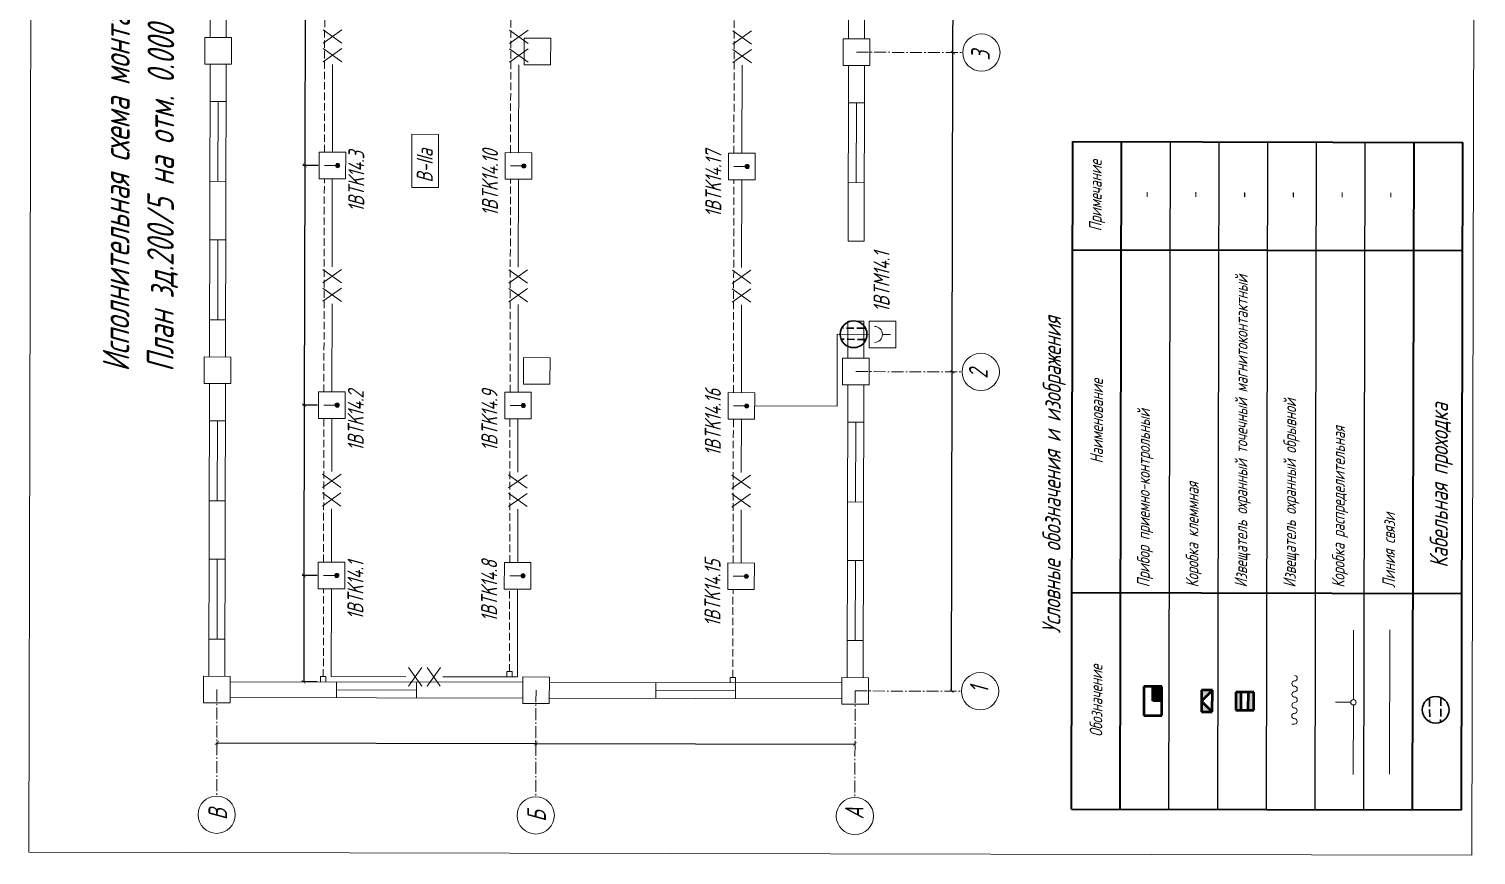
# Model space of a CAD drawing. Header units: millimetres. Extents: x 11147 to 17246, y -744 to 6547.
# Drawn here: x 13110 to 14081, y 5212 to 5766 of the extents above; entities that cross this region are included whole.
import ezdxf

# ---------------------------------------------------------------- set-up
doc = ezdxf.new("R2010")
doc.units = ezdxf.units.MM
doc.linetypes.add('gost5', pattern=[7, 5, -2, 0])
doc.linetypes.add('gost6', pattern=[12, 8, -1.5, 1, -1.5])
doc.layers.get('Defpoints').update_dxf_attribs({"color": 33})
for name, color, linetype, lineweight in [('датчик', 10, 'Continuous', 50), ('Датчики (Вновь)', 2, 'Continuous', 50), ('КаБель силовой (Вновь)', 1, 'Continuous', 60), ('Линия связи (Вновь)', 3, 'Continuous', 60), ('Осевая', 4, 'gost6', 25), ('ППК и др. приБоры', 171, 'Continuous', 50), ('Размерная', 4, 'Continuous', 25), ('Рамка толстая', 7, 'Continuous', 60), ('Рамка тонкая', 5, 'Continuous', 25), ('Связь', 84, 'Continuous', 50), ('Строительный', 251, 'Continuous', 13), ('ТаБлица', 253, 'Continuous', 25), ('текст', 7, 'Continuous', 25), ('Щиты пульты (Вновь)', 5, 'Continuous', 50), ('Элемент эл. схем', 7, 'Continuous', 35)]:
    doc.layers.add(name, color=color, linetype=linetype, lineweight=lineweight)
doc.styles.add('Simplex', font='simplex.shx', dxfattribs={"width": 0.7, "oblique": 15})
doc.styles.get("Standard").update_dxf_attribs({"font": 'arial.ttf'})
doc.dimstyles.new('ISO-25', dxfattribs={"dimtxt": 2.5, "dimasz": 2.5, "dimexe": 1.25, "dimexo": 0.625, "dimtad": 1, "dimtxsty": 'Standard', "dimcen": 2.5, "dimadec": 0, "dimazin": 0, "dimtfac": 1, "dimtmove": 0, "dimatfit": 3, "dimfxl": 1, "dimarcsym": 0})

# ---------------------------------------------------------------- blocks, each defined once
blk = doc.blocks.new('_ArchTick')
at = {"color": 0, "linetype": 'ByBlock', "const_width": 0.15}
blk.add_lwpolyline([(-0.5, -0.5), (0.5, 0.5)], dxfattribs=at)
blk = doc.blocks.new('*D87')
at = {"layer": 'Defpoints', "color": 0, "lineweight": 80, "transparency": 16777216}
for p in [(13729.7, 5536.4), (13729.7, 5536.4), (13729.26, 5322.2)]:
    blk.add_point(p, dxfattribs=at)
at = {"layer": 'Размерная', "color": 0, "lineweight": -2, "transparency": 16777216}
for p, q in [((13729.08, 5536.4), (13728.45, 5536.4)), ((13729.26, 5322.2), (13729.7, 5536.4)), ((13729.88, 5322.2), (13730.51, 5322.2))]:
    blk.add_line(p, q, dxfattribs=at)
at = {"layer": 'Размерная', "color": 0, "lineweight": -2, "transparency": 16777216, "xscale": 2.5, "yscale": 2.5, "zscale": 2.5}
for p, rotation in [((13729.7, 5536.4), 89.88075628171742), ((13729.26, 5322.2), 269.8807562817174)]:
    blk.add_blockref('_ArchTick', p, dxfattribs=dict(at, rotation=rotation))
blk = doc.blocks.new('*D88')
at = {"layer": 'Defpoints', "color": 0, "lineweight": 80, "transparency": 16777216}
for p in [(13730.15, 5750.6), (13730.15, 5750.6), (13729.7, 5536.4)]:
    blk.add_point(p, dxfattribs=at)
at = {"layer": 'Размерная', "color": 0, "lineweight": -2, "transparency": 16777216}
for p, q in [((13729.52, 5750.6), (13728.9, 5750.6)), ((13729.7, 5536.4), (13730.15, 5750.6)), ((13730.33, 5536.4), (13730.95, 5536.4))]:
    blk.add_line(p, q, dxfattribs=at)
at = {"layer": 'Размерная', "color": 0, "lineweight": -2, "transparency": 16777216, "xscale": 2.5, "yscale": 2.5, "zscale": 2.5}
for p, rotation in [((13730.15, 5750.6), 89.88075628171742), ((13729.7, 5536.4), 269.8807562817174)]:
    blk.add_blockref('_ArchTick', p, dxfattribs=dict(at, rotation=rotation))
blk = doc.blocks.new('*D89')
at = {"layer": 'Defpoints', "color": 0, "lineweight": 80, "transparency": 16777216}
for p in [(13730.59, 5964.8), (13730.59, 5964.8), (13730.15, 5750.6)]:
    blk.add_point(p, dxfattribs=at)
at = {"layer": 'Размерная', "color": 0, "lineweight": -2, "transparency": 16777216}
for p, q in [((13729.97, 5964.8), (13729.34, 5964.8)), ((13730.15, 5750.6), (13730.59, 5964.8)), ((13730.77, 5750.6), (13731.4, 5750.6))]:
    blk.add_line(p, q, dxfattribs=at)
at = {"layer": 'Размерная', "color": 0, "lineweight": -2, "transparency": 16777216, "xscale": 2.5, "yscale": 2.5, "zscale": 2.5}
for p, rotation in [((13730.59, 5964.8), 89.88075628171742), ((13730.15, 5750.6), 269.8807562817174)]:
    blk.add_blockref('_ArchTick', p, dxfattribs=dict(at, rotation=rotation))
blk = doc.blocks.new('*D93')
at = {"layer": 'Defpoints', "color": 0, "lineweight": 80, "transparency": 16777216}
for p in [(13450.19, 5287.08), (13664.39, 5286.64), (13664.39, 5286.64)]:
    blk.add_point(p, dxfattribs=at)
at = {"layer": 'Размерная', "color": 0, "lineweight": -2, "transparency": 16777216}
for p, q in [((13450.19, 5287.08), (13664.39, 5286.64)), ((13450.19, 5286.46), (13450.19, 5285.83)), ((13664.39, 5287.26), (13664.4, 5287.89))]:
    blk.add_line(p, q, dxfattribs=at)
at = {"layer": 'Размерная', "color": 0, "lineweight": -2, "transparency": 16777216, "xscale": 2.5, "yscale": 2.5, "zscale": 2.5}
for p, rotation in [((13450.19, 5287.08), 179.8807562817177), ((13664.39, 5286.64), 359.8807562817177)]:
    blk.add_blockref('_ArchTick', p, dxfattribs=dict(at, rotation=rotation))
blk = doc.blocks.new('*D92')
at = {"layer": 'Defpoints', "color": 0, "lineweight": 80, "transparency": 16777216}
for p in [(13235.99, 5287.53), (13450.19, 5287.08), (13450.19, 5287.08)]:
    blk.add_point(p, dxfattribs=at)
at = {"layer": 'Размерная', "color": 0, "lineweight": -2, "transparency": 16777216}
for p, q in [((13235.99, 5287.53), (13450.19, 5287.08)), ((13235.99, 5286.9), (13235.99, 5286.28)), ((13450.2, 5287.71), (13450.2, 5288.33))]:
    blk.add_line(p, q, dxfattribs=at)
at = {"layer": 'Размерная', "color": 0, "lineweight": -2, "transparency": 16777216, "xscale": 2.5, "yscale": 2.5, "zscale": 2.5}
for p, rotation in [((13235.99, 5287.53), 179.8807562817177), ((13450.19, 5287.08), 359.8807562817177)]:
    blk.add_blockref('_ArchTick', p, dxfattribs=dict(at, rotation=rotation))
blk = doc.blocks.new('*D79')
at = {"layer": 'Defpoints', "color": 0, "lineweight": 80, "transparency": 16777216}
for p in [(13304.06, 5399.84), (13294.35, 5328.46), (13303.91, 5328.44)]:
    blk.add_point(p, dxfattribs=at)
at = {"layer": 'Размерная', "color": 0, "lineweight": -2, "transparency": 16777216}
for p, q in [((13303.43, 5399.84), (13293.25, 5399.86)), ((13294.5, 5399.86), (13294.35, 5328.46)), ((13303.28, 5328.44), (13293.1, 5328.46))]:
    blk.add_line(p, q, dxfattribs=at)
at = {"layer": 'Размерная', "color": 0, "lineweight": -2, "transparency": 16777216, "xscale": 2.5, "yscale": 2.5, "zscale": 2.5}
for p, rotation in [((13294.5, 5399.86), 89.88075628171742), ((13294.35, 5328.46), 269.8807562817174)]:
    blk.add_blockref('_ArchTick', p, dxfattribs=dict(at, rotation=rotation))
blk = doc.blocks.new('*D80')
at = {"layer": 'Defpoints', "color": 0, "lineweight": 80, "transparency": 16777216}
for p in [(13304.3, 5514.08), (13294.5, 5399.86), (13304.06, 5399.84)]:
    blk.add_point(p, dxfattribs=at)
at = {"layer": 'Размерная', "color": 0, "lineweight": -2, "transparency": 16777216}
for p, q in [((13303.67, 5514.08), (13293.48, 5514.1)), ((13294.73, 5514.1), (13294.5, 5399.86)), ((13303.43, 5399.84), (13293.25, 5399.86))]:
    blk.add_line(p, q, dxfattribs=at)
at = {"layer": 'Размерная', "color": 0, "lineweight": -2, "transparency": 16777216, "xscale": 2.5, "yscale": 2.5, "zscale": 2.5}
for p, rotation in [((13294.73, 5514.1), 89.88075628171742), ((13294.5, 5399.86), 269.8807562817174)]:
    blk.add_blockref('_ArchTick', p, dxfattribs=dict(at, rotation=rotation))
blk = doc.blocks.new('*D81')
at = {"layer": 'Defpoints', "color": 0, "lineweight": 80, "transparency": 16777216}
for p in [(13304.63, 5674.73), (13294.73, 5514.1), (13304.3, 5514.08)]:
    blk.add_point(p, dxfattribs=at)
at = {"layer": 'Размерная', "color": 0, "lineweight": -2, "transparency": 16777216}
for p, q in [((13304.01, 5674.73), (13293.82, 5674.75)), ((13295.07, 5674.75), (13294.73, 5514.1)), ((13303.67, 5514.08), (13293.48, 5514.1))]:
    blk.add_line(p, q, dxfattribs=at)
at = {"layer": 'Размерная', "color": 0, "lineweight": -2, "transparency": 16777216, "xscale": 2.5, "yscale": 2.5, "zscale": 2.5}
for p, rotation in [((13295.07, 5674.75), 89.88075628171742), ((13294.73, 5514.1), 269.8807562817174)]:
    blk.add_blockref('_ArchTick', p, dxfattribs=dict(at, rotation=rotation))
blk = doc.blocks.new('*D82')
at = {"layer": 'Defpoints', "color": 0, "lineweight": 80, "transparency": 16777216}
for p in [(13304.96, 5835.38), (13295.07, 5674.75), (13304.63, 5674.73)]:
    blk.add_point(p, dxfattribs=at)
at = {"layer": 'Размерная', "color": 0, "lineweight": -2, "transparency": 16777216}
for p, q in [((13304.34, 5835.38), (13294.15, 5835.4)), ((13295.4, 5835.4), (13295.07, 5674.75)), ((13304.01, 5674.73), (13293.82, 5674.75))]:
    blk.add_line(p, q, dxfattribs=at)
at = {"layer": 'Размерная', "color": 0, "lineweight": -2, "transparency": 16777216, "xscale": 2.5, "yscale": 2.5, "zscale": 2.5}
for p, rotation in [((13295.4, 5835.4), 89.88075628171742), ((13295.07, 5674.75), 269.8807562817174)]:
    blk.add_blockref('_ArchTick', p, dxfattribs=dict(at, rotation=rotation))
blk = doc.blocks.new('A$C48594EF7')
at = {"layer": 'Щиты пульты (Вновь)'}
h = blk.add_hatch(color=256, dxfattribs=at)
h.paths.add_polyline_path([(0, 3), (0, 0), (3, 3)])
h.paths.add_polyline_path([(6, 3), (3, 3), (6, 0)])
for p, q in [((0, 3), (0, 0)), ((6, 3), (0, 3)), ((0, 0), (3, 3)), ((3, 3), (6, 0)), ((6, 0), (6, 3)), ((0, 0), (6, 0))]:
    blk.add_line(p, q, dxfattribs=at)
blk = doc.blocks.new('*T167')
at = {"layer": 'ТаБлица', "color": 0, "linetype": 'ByBlock', "lineweight": 40, "transparency": 16777216}
for p, q in [((0, 0), (0.93, 447.7)), ((0.93, 447.7), (262.65, 447.15)), ((32.71, -0.07), (33.65, 447.63)), ((229, -0.48), (229.94, 447.22)), ((261.72, -0.54), (262.65, 447.15)), ((0.78, 375.1), (262.5, 374.55)), ((0.3, 145.2), (262.02, 144.65)), ((0, 0), (261.72, -0.54))]:
    blk.add_line(p, q, dxfattribs=at)
at = {"layer": 'ТаБлица', "color": 5, "linetype": 'ByBlock', "lineweight": 25, "transparency": 16777216}
for p, q in [((65.43, -0.14), (66.36, 447.56)), ((98.14, -0.2), (99.08, 447.49)), ((130.86, -0.27), (131.79, 447.43)), ((163.57, -0.34), (164.51, 447.36)), ((196.29, -0.41), (197.22, 447.29))]:
    blk.add_line(p, q, dxfattribs=at)
at = {"layer": 'ТаБлица', "color": 2, "lineweight": 20, "transparency": 16777216, "char_height": 8.47, "rotation": 89.88076, "style": 'Simplex'}
for s, insert, width, attachment_point in [('{\\C256;\\c0;Примечание}', (17.21, 411.37), 72.6, 5), ('-', (49.93, 411.3), 65.34, 5), ('-', (82.64, 411.23), 65.34, 5), ('-', (115.36, 411.16), 65.34, 5), ('-', (148.07, 411.09), 65.34, 5), ('-', (180.79, 411.02), 65.34, 5), ('-', (213.5, 410.96), 65.34, 5), ('{\\C256;\\c0;Извещатель охранный точечный магнитоконтактный }', (114.81, 148.59), 222.64, 4), ('{\\C256;\\c0;Наименование}', (16.9, 260.12), 229.9, 5), ('{\\C256;\\c0;Извещатель охранный обрывной}', (147.53, 148.52), 222.64, 4), ('{\\C256;\\c0;Прибор приемно-контрольный}', (49.38, 148.73), 222.64, 4), ('{\\C256;\\c0;Коробка распределительная}', (180.24, 148.46), 222.64, 4), ('{\\C256;\\c0;Коробка клеммная}', (82.1, 148.66), 222.64, 4), ('{\\C256;\\c0;Линия связи}', (212.96, 148.39), 222.64, 4), ('{\\C256;\\c0;Обозначение}', (16.51, 72.57), 145.2, 5)]:
    blk.add_mtext(s, dxfattribs=dict(at, insert=insert, width=width, attachment_point=attachment_point))
blk = doc.blocks.new('A$C3F1D3E92')
at = {"layer": 'Датчики (Вновь)', "true_color": 0x000000}
h = blk.add_hatch(color=18, dxfattribs=at)
h.paths.add_polyline_path([(5, 3.5), (5, 5), (0, 5), (0, 3.5)])
h.paths.add_polyline_path([(0, 1.5), (0, 0), (5, 0), (5, 1.5)])
at = {"layer": 'Датчики (Вновь)', "color": 18, "true_color": 0x000000}
for p, q in [((0, 5), (0, 0)), ((5, 5), (0, 5)), ((5, 0), (5, 5)), ((0, 3.5), (5, 3.5)), ((0, 1.5), (5, 1.5)), ((0, 0), (5, 0))]:
    blk.add_line(p, q, dxfattribs=at)
blk = doc.blocks.new('A$C3B4B2642')
at = {"layer": 'ППК и др. приБоры'}
blk.add_hatch(color=256, dxfattribs=at).paths.add_polyline_path([(4, 2.5), (4, 0), (8, 0), (8, 2.5)])
for p, q in [((0, 5), (0, 0)), ((8, 5), (0, 5)), ((8, 0), (8, 5)), ((4, 0), (4, 2.5)), ((4, 2.5), (8, 2.5)), ((0, 0), (8, 0))]:
    blk.add_line(p, q, dxfattribs=at)

msp = doc.modelspace()

# ---------------------------------------------------------------- hatches: boundary and pattern name
at = {"layer": 'датчик', "lineweight": 20}
for points in [[(13317.12836, 5676.13202, 1), (13317.12241, 5673.27603, 1)], [(13442.07809, 5675.87198, 1), (13442.07214, 5673.01599, 1)], [(13592.01776, 5675.55993, 1), (13592.01182, 5672.70393, 1)], [(13316.79401, 5515.48237, 1), (13316.78807, 5512.62638, 1)], [(13441.74374, 5515.22233, 1), (13441.7378, 5512.36633, 1)], [(13591.68342, 5514.91027, 1), (13591.67747, 5512.05428, 1)], [(13316.55626, 5401.24262, 1), (13316.55031, 5398.38663, 1)], [(13441.50599, 5400.98258, 1), (13441.50004, 5398.12658, 1)], [(13591.44566, 5400.67052, 1), (13591.43972, 5397.81453, 1)]]:
    msp.add_hatch(color=256, dxfattribs=at).paths.add_polyline_path(points)

# ---------------------------------------------------------------- linework, layer by layer
at = {"color": 1, "linetype": 'gost5', "lineweight": 30}
for p, q in [((13671.04448, 5558.07672), (13655.59723, 5558.23332)), ((13670.68658, 5565.6689), (13656.48454, 5565.574)), ((14050.07371, 5316.92566), (14050.16861, 5302.72362)), ((14057.6659, 5317.28356), (14057.50929, 5301.83631))]:
    msp.add_line(p, q, dxfattribs=at)
at = {"color": 5, "lineweight": 30}
for centre in [(13663.45259, 5561.57712), (14054.16549, 5309.69167)]:
    msp.add_circle(centre, 8.97299, dxfattribs=at)
at = {"layer": 'датчик', "lineweight": 20}
for p, q in [((13304.61184, 5665.80505), (13304.64899, 5683.65501)), ((13304.64899, 5683.65501), (13322.49895, 5683.61786)), ((13322.49895, 5683.61786), (13322.4618, 5665.7679)), ((13429.56157, 5665.54501), (13429.59872, 5683.39497)), ((13429.59872, 5683.39497), (13447.44868, 5683.35782)), ((13447.44868, 5683.35782), (13447.41153, 5665.50786)), ((13579.50124, 5665.23295), (13579.53839, 5683.08291)), ((13579.53839, 5683.08291), (13597.38835, 5683.04576)), ((13597.38835, 5683.04576), (13597.3512, 5665.1958)), ((13308.2004, 5674.7226), (13316.23289, 5674.70589)), ((13433.15013, 5674.46256), (13441.18262, 5674.44584)), ((13583.08981, 5674.1505), (13591.12229, 5674.13379)), ((13322.4618, 5665.7679), (13304.61184, 5665.80505)), ((13447.41153, 5665.50786), (13429.56157, 5665.54501)), ((13597.3512, 5665.1958), (13579.50124, 5665.23295)), ((13304.27749, 5505.1554), (13304.31464, 5523.00536)), ((13304.31464, 5523.00536), (13322.1646, 5522.96821)), ((13322.1646, 5522.96821), (13322.12746, 5505.11825)), ((13429.22722, 5504.89535), (13429.26437, 5522.74532)), ((13429.26437, 5522.74532), (13447.11433, 5522.70817)), ((13447.11433, 5522.70817), (13447.07718, 5504.85821)), ((13579.1669, 5504.5833), (13579.20405, 5522.43326)), ((13579.20405, 5522.43326), (13597.05401, 5522.39611)), ((13597.05401, 5522.39611), (13597.01686, 5504.54615)), ((13307.86606, 5514.07295), (13315.89854, 5514.05623)), ((13432.81579, 5513.81291), (13440.84827, 5513.79619)), ((13582.75547, 5513.50085), (13590.78795, 5513.48413)), ((13322.12746, 5505.11825), (13304.27749, 5505.1554)), ((13447.07718, 5504.85821), (13429.22722, 5504.89535)), ((13597.01686, 5504.54615), (13579.1669, 5504.5833)), ((13304.03974, 5390.91565), (13304.07689, 5408.76561)), ((13304.07689, 5408.76561), (13321.92685, 5408.72846)), ((13321.92685, 5408.72846), (13321.8897, 5390.8785)), ((13428.98947, 5390.6556), (13429.02662, 5408.50556)), ((13429.02662, 5408.50556), (13446.87658, 5408.46841)), ((13446.87658, 5408.46841), (13446.83943, 5390.61845)), ((13578.92914, 5390.34355), (13578.96629, 5408.19351)), ((13578.96629, 5408.19351), (13596.81625, 5408.15636)), ((13596.81625, 5408.15636), (13596.7791, 5390.3064)), ((13307.62831, 5399.8332), (13315.66079, 5399.81648)), ((13432.57803, 5399.57315), (13440.61052, 5399.55644)), ((13582.51771, 5399.2611), (13590.55019, 5399.24438)), ((13321.8897, 5390.8785), (13304.03974, 5390.91565)), ((13446.83943, 5390.61845), (13428.98947, 5390.6556)), ((13596.7791, 5390.3064), (13578.92914, 5390.34355))]:
    msp.add_line(p, q, dxfattribs=at)
for centre in [(13317.12539, 5674.70403), (13442.07511, 5674.44398), (13592.01479, 5674.13193), (13316.79104, 5514.05438), (13441.74077, 5513.79433), (13591.68045, 5513.48228), (13316.55329, 5399.81462), (13441.50302, 5399.55458), (13591.44269, 5399.24252)]:
    msp.add_circle(centre, 1.428, dxfattribs=at)
at = {"layer": 'Датчики (Вновь)', "color": 5, "lineweight": 20}
for p, q in [((13673.872, 5552.5813), (13673.90915, 5570.43127)), ((13673.90915, 5570.43127), (13691.75911, 5570.39412)), ((13691.75911, 5570.39412), (13691.72196, 5552.54416)), ((13688.17054, 5561.47657), (13682.81555, 5561.48771)), ((13691.72196, 5552.54416), (13673.872, 5552.5813))]:
    msp.add_line(p, q, dxfattribs=at)
msp.add_arc((13677.46056, 5561.49886), 5.355, 269.88075628, 89.88075628, dxfattribs=at)
at = {"layer": 'КаБель силовой (Вновь)', "lineweight": 20}
msp.add_line((13959.38639, 5300.05648), (13957.57139, 5300.06026), dxfattribs=at)
for centre, start, end in [((13959.44305, 5327.28142), 89.88075628, 269.88075628), ((13959.43549, 5323.65143), 269.88075628, 89.88075628), ((13959.4506, 5330.91142), 269.88075628, 89.88075628), ((13959.41283, 5312.76146), 89.88075628, 269.88075628), ((13959.42794, 5320.02144), 89.88075628, 269.88075628), ((13959.42038, 5316.39145), 269.88075628, 89.88075628), ((13959.39772, 5305.50147), 89.88075628, 269.88075628), ((13959.40527, 5309.13146), 269.88075628, 89.88075628), ((13959.39016, 5301.87148), 269.88075628, 89.88075628)]:
    msp.add_arc(centre, 1.815, start, end, dxfattribs=at)
at = {"layer": 'Линия связи (Вновь)', "lineweight": 20}
for p, q in [((13307.47879, 5756.83428), (13319.99234, 5765.73326)), ((13319.97377, 5756.80828), (13307.49737, 5765.75926)), ((13432.42852, 5756.57424), (13444.94207, 5765.47321)), ((13444.9235, 5756.54823), (13432.4471, 5765.49922)), ((13582.3682, 5756.26218), (13594.88175, 5765.16116)), ((13594.86317, 5756.23618), (13582.38677, 5765.18716)), ((13307.45279, 5744.33931), (13319.96634, 5753.23829)), ((13319.94776, 5744.3133), (13307.47136, 5753.26429)), ((13432.40252, 5744.07926), (13444.91607, 5752.97824)), ((13444.89749, 5744.05326), (13432.42109, 5753.00424)), ((13582.34219, 5743.76721), (13594.85574, 5752.66619)), ((13594.83717, 5743.74121), (13582.36077, 5752.69219)), ((13313.69656, 5742.54131), (13313.57397, 5683.63644)), ((13438.64629, 5742.28127), (13438.5237, 5683.37639)), ((13588.58597, 5741.96921), (13588.46337, 5683.06434)), ((13313.41423, 5606.8816), (13313.53682, 5665.78648)), ((13438.36396, 5606.62156), (13438.48655, 5665.52643)), ((13588.30363, 5606.30951), (13588.42622, 5665.21438)), ((13307.14445, 5596.18463), (13319.658, 5605.08361)), ((13319.63942, 5596.15863), (13307.16302, 5605.10961)), ((13432.09418, 5595.92458), (13444.60773, 5604.82356)), ((13444.58915, 5595.89858), (13432.11275, 5604.84957)), ((13582.03385, 5595.61253), (13594.5474, 5604.51151)), ((13594.52883, 5595.58653), (13582.05243, 5604.53751)), ((13307.11845, 5583.68966), (13319.63199, 5592.58863)), ((13319.61342, 5583.66365), (13307.13702, 5592.61464)), ((13432.06817, 5583.42961), (13444.58172, 5592.32859)), ((13444.56315, 5583.40361), (13432.08675, 5592.35459)), ((13582.00785, 5583.11756), (13594.5214, 5592.01653)), ((13594.50282, 5583.09155), (13582.02642, 5592.04254)), ((13313.36222, 5581.89166), (13313.23962, 5522.98679)), ((13438.31195, 5581.63161), (13438.18935, 5522.72674)), ((13588.25162, 5581.31956), (13588.12903, 5522.41469)), ((13652.37032, 5513.35597), (13652.47062, 5561.55086)), ((13673.89057, 5561.50629), (13652.47062, 5561.55086)), ((13597.03543, 5513.47113), (13652.37032, 5513.35597)), ((13313.12818, 5469.4369), (13313.20253, 5505.13682)), ((13438.07791, 5469.17686), (13438.15226, 5504.87678)), ((13588.01758, 5468.8648), (13588.09188, 5504.56473)), ((13306.8584, 5458.73993), (13319.37195, 5467.6389)), ((13319.35337, 5458.71392), (13306.87697, 5467.66491)), ((13431.80813, 5458.47988), (13444.32168, 5467.37886)), ((13444.3031, 5458.45388), (13431.8267, 5467.40486)), ((13581.7478, 5458.16783), (13594.26135, 5467.0668)), ((13594.24278, 5458.14182), (13581.76638, 5467.09281)), ((13306.8324, 5446.24495), (13319.34594, 5455.14393)), ((13319.32737, 5446.21895), (13306.85097, 5455.16994)), ((13431.78213, 5445.98491), (13444.29567, 5454.88389)), ((13444.2771, 5445.95891), (13431.8007, 5454.90989)), ((13581.7218, 5445.67286), (13594.23535, 5454.57183)), ((13594.21677, 5445.64685), (13581.74037, 5454.59784)), ((13313.07617, 5444.44696), (13313.00187, 5408.74703)), ((13438.0259, 5444.18691), (13437.9516, 5408.48699)), ((13587.96557, 5443.87486), (13587.89127, 5408.17493)), ((13312.84213, 5331.9922), (13312.96472, 5390.89707)), ((13437.91445, 5390.63703), (13437.79186, 5331.73215)), ((13998.96941, 5316.56582), (13999.06637, 5363.15072)), ((14023.16677, 5266.59332), (14023.36823, 5363.39311)), ((13364.59401, 5325.63698), (13373.545, 5338.11338)), ((13364.62002, 5338.13195), (13373.51899, 5325.61841)), ((13377.08899, 5325.61098), (13386.03997, 5338.08737)), ((13377.11499, 5338.10595), (13386.01397, 5325.5924)), ((13362.82202, 5331.88818), (13312.84213, 5331.9922)), ((13387.81196, 5331.83617), (13437.79186, 5331.73215)), ((13997.15064, 5314.7546), (13986.86566, 5314.77601)), ((13998.86491, 5266.35093), (13998.96186, 5312.93583))]:
    msp.add_line(p, q, dxfattribs=at)
at = {"layer": 'Осевая', "lineweight": 20}
for p, q in [((13665.35937, 5750.73445), (13736.75922, 5750.58585)), ((13664.91358, 5536.53491), (13736.31343, 5536.38632)), ((13236.06872, 5323.22696), (13235.92012, 5251.82712)), ((13450.26825, 5322.78117), (13450.11966, 5251.38132)), ((13664.46779, 5322.33538), (13664.31919, 5250.93553)), ((13664.46779, 5322.33538), (13735.86764, 5322.18678))]:
    msp.add_line(p, q, dxfattribs=at)
at = {"layer": 'Рамка толстая', "color": 18, "lineweight": 20, "true_color": 0x000000}
for p, q in [((13109.88403, 5214.30211), (13112.65852, 6547.42422)), ((14078.50693, 5212.28621), (14081.28142, 6545.40832)), ((14078.50693, 5212.28621), (13109.88403, 5214.30211))]:
    msp.add_line(p, q, dxfattribs=at)
at = {"layer": 'Рамка тонкая', "lineweight": 20}
for p, q in [((13366.93957, 5695.71538), (13366.86527, 5660.01546)), ((13384.78953, 5695.67823), (13366.93957, 5695.71538)), ((13384.71524, 5659.97831), (13384.78953, 5695.67823)), ((13366.86527, 5660.01546), (13384.71524, 5659.97831))]:
    msp.add_line(p, q, dxfattribs=at)
for centre in [(13749.25419, 5750.55985), (13748.8084, 5536.36031), (13748.36261, 5322.16078), (13235.89412, 5239.33214), (13450.09365, 5238.88635), (13664.29319, 5238.44056)]:
    msp.add_circle(centre, 12.495, dxfattribs=at)
at = {"layer": 'Связь', "lineweight": 20}
msp.add_circle((13998.96564, 5314.75083), 1.815, dxfattribs=at)
at = {"layer": 'Строительный', "lineweight": 20}
for p, q in [((13231.62389, 5760.56216), (13232.03253, 5956.91173)), ((13242.33386, 5760.53987), (13242.74251, 5956.88944)), ((13660.02296, 5759.67058), (13660.4316, 5956.02015)), ((13670.73294, 5759.64829), (13671.14158, 5955.99786)), ((13228.0539, 5760.56959), (13228.01675, 5742.71963)), ((13245.90386, 5760.53244), (13228.0539, 5760.56959)), ((13245.86671, 5742.68248), (13245.90386, 5760.53244)), ((13442.25343, 5760.1238), (13442.21628, 5742.27384)), ((13460.10339, 5760.08665), (13442.25343, 5760.1238)), ((13460.06624, 5742.23669), (13460.10339, 5760.08665)), ((13656.45297, 5759.67801), (13656.41582, 5741.82804)), ((13674.30293, 5759.64086), (13656.45297, 5759.67801)), ((13674.26578, 5741.79089), (13674.30293, 5759.64086)), ((13228.01675, 5742.71963), (13245.86671, 5742.68248)), ((13231.1781, 5546.36262), (13231.58674, 5742.7122)), ((13241.88807, 5546.34033), (13242.29672, 5742.68991)), ((13442.21628, 5742.27384), (13460.06624, 5742.23669)), ((13656.41582, 5741.82804), (13674.26578, 5741.79089)), ((13659.74063, 5624.01087), (13659.98581, 5741.82061)), ((13670.4506, 5623.98858), (13670.69579, 5741.79832)), ((13231.53473, 5717.72225), (13242.24471, 5717.69996)), ((13236.77827, 5664.16122), (13236.88972, 5717.71111)), ((13659.9338, 5716.83067), (13670.64378, 5716.80838)), ((13665.17734, 5663.26964), (13665.28879, 5716.81952)), ((13242.13326, 5664.15008), (13231.42328, 5664.17237)), ((13670.53233, 5663.25849), (13659.82235, 5663.28078)), ((13231.34155, 5624.90245), (13242.05153, 5624.88016)), ((13236.58509, 5571.34142), (13236.69654, 5624.89131)), ((13659.74063, 5624.01087), (13670.4506, 5623.98858)), ((13241.94008, 5571.33028), (13231.23011, 5571.35257)), ((13659.57717, 5545.47104), (13659.62918, 5570.46099)), ((13670.33915, 5570.4387), (13659.62918, 5570.46099)), ((13670.28715, 5545.44875), (13670.33915, 5570.4387)), ((13227.6081, 5546.37005), (13227.57095, 5528.52009)), ((13245.45807, 5546.3329), (13227.6081, 5546.37005)), ((13245.42092, 5528.48294), (13245.45807, 5546.3329)), ((13441.80764, 5545.92426), (13441.77049, 5528.0743)), ((13459.6576, 5545.88711), (13441.80764, 5545.92426)), ((13459.62045, 5528.03715), (13459.6576, 5545.88711)), ((13656.00718, 5545.47847), (13655.97003, 5527.62851)), ((13673.85714, 5545.44132), (13656.00718, 5545.47847)), ((13673.81999, 5527.59136), (13673.85714, 5545.44132)), ((13227.57095, 5528.52009), (13245.42092, 5528.48294)), ((13230.7323, 5332.16309), (13231.14095, 5528.51266)), ((13241.44228, 5332.1408), (13241.85092, 5528.49037)), ((13441.77049, 5528.0743), (13459.62045, 5528.03715)), ((13655.97003, 5527.62851), (13673.81999, 5527.59136)), ((13659.13138, 5331.2715), (13659.54002, 5527.62108)), ((13669.84135, 5331.24921), (13670.25, 5527.59879)), ((13231.08894, 5503.52272), (13241.79891, 5503.50043)), ((13236.33248, 5449.96169), (13236.44393, 5503.51157)), ((13659.48801, 5502.63113), (13670.19799, 5502.60884)), ((13664.73155, 5449.0701), (13664.843, 5502.61999)), ((13241.68747, 5449.95054), (13230.97749, 5449.97283)), ((13670.08654, 5449.05896), (13659.37656, 5449.08125)), ((13230.89576, 5410.70292), (13241.60574, 5410.68063)), ((13236.1393, 5357.14189), (13236.25075, 5410.69177)), ((13659.29483, 5409.81133), (13670.00481, 5409.78904)), ((13664.53837, 5356.2503), (13664.64982, 5409.80019)), ((13241.49429, 5357.13074), (13230.78431, 5357.15303)), ((13669.89336, 5356.23916), (13659.18339, 5356.26145)), ((13227.16231, 5332.17052), (13227.12516, 5314.32056)), ((13245.01227, 5332.13337), (13227.16231, 5332.17052)), ((13244.97512, 5314.28341), (13245.01227, 5332.13337)), ((13245.00484, 5328.56338), (13441.35442, 5328.15473)), ((13316.3824, 5317.7048), (13316.40469, 5328.41478)), ((13369.95457, 5328.30333), (13369.93228, 5317.59335)), ((13441.36185, 5331.72472), (13441.3247, 5313.87476)), ((13459.21181, 5331.68758), (13441.36185, 5331.72472)), ((13459.17466, 5313.83761), (13459.21181, 5331.68758)), ((13459.20438, 5328.11758), (13655.55395, 5327.70894)), ((13530.58194, 5317.25901), (13530.60423, 5327.96899)), ((13584.15411, 5327.85754), (13584.13182, 5317.14756)), ((13655.56138, 5331.27893), (13655.52423, 5313.42897)), ((13673.41135, 5331.24178), (13655.56138, 5331.27893)), ((13673.3742, 5313.39182), (13673.41135, 5331.24178)), ((13227.12516, 5314.32056), (13244.97512, 5314.28341)), ((13244.98255, 5317.8534), (13441.33213, 5317.44476)), ((13316.39354, 5323.05979), (13369.94343, 5322.94834)), ((13441.3247, 5313.87476), (13459.17466, 5313.83761)), ((13459.18209, 5317.40761), (13655.53166, 5316.99896)), ((13530.59308, 5322.614), (13584.14296, 5322.50255)), ((13655.52423, 5313.42897), (13673.3742, 5313.39182))]:
    msp.add_line(p, q, dxfattribs=at)
at = {"layer": 'Элемент эл. схем', "linetype": 'gost5', "lineweight": 20}
for p, q in [((13308.21898, 5683.64758), (13308.51617, 5826.44727)), ((13433.16871, 5683.38754), (13433.4659, 5826.18723)), ((13583.10838, 5683.07548), (13583.40558, 5825.87517)), ((13307.88464, 5522.99793), (13308.18183, 5665.79762)), ((13432.83437, 5522.73789), (13433.13156, 5665.53758)), ((13582.77404, 5522.42583), (13583.07123, 5665.22552)), ((13307.64688, 5408.75818), (13307.84749, 5505.14797)), ((13432.59661, 5408.49813), (13432.79722, 5504.88792)), ((13582.53628, 5408.18608), (13582.73689, 5504.57587)), ((13307.48714, 5332.00334), (13307.60973, 5390.90822)), ((13432.4443, 5335.31329), (13432.55946, 5390.64817)), ((13582.37654, 5331.43125), (13582.49914, 5390.33612)), ((13430.65187, 5331.74701), (13430.6593, 5335.31701)), ((13430.6593, 5335.31701), (13434.22929, 5335.30958)), ((13434.22929, 5335.30958), (13434.22186, 5331.73958)), ((13305.69471, 5328.43707), (13305.70214, 5332.00706)), ((13305.70214, 5332.00706), (13309.27213, 5331.99963)), ((13309.27213, 5331.99963), (13309.2647, 5328.42964)), ((13580.58412, 5327.86497), (13580.59155, 5331.43496)), ((13580.59155, 5331.43496), (13584.16154, 5331.42753)), ((13584.16154, 5331.42753), (13584.15411, 5327.85754))]:
    msp.add_line(p, q, dxfattribs=at)

# ---------------------------------------------------------------- block references
msp.add_blockref('*T167', (13809.70158, 5243.13044))
at = {"lineweight": 20, "xscale": 2.42, "yscale": 2.42, "zscale": 2.42, "rotation": 89.88075628169861}
for name, p in [('A$C3B4B2642', (13870.33237, 5305.92411)), ('A$C3F1D3E92', (13932.03701, 5309.42582))]:
    msp.add_blockref(name, p, dxfattribs=at)
at = {"layer": 'ТаБлица', "color": 2, "lineweight": 20, "xscale": 2.42, "yscale": 2.42, "zscale": 2.42, "rotation": 89.88075628169861}
msp.add_blockref('A$C48594EF7', (13904.24803, 5308.2898), dxfattribs=at)

# ---------------------------------------------------------------- texts
at = {"layer": 'ТаБлица', "color": 2, "lineweight": 20, "char_height": 12.1, "width": 447.4224887, "attachment_point": 5, "rotation": 89.88075628, "style": 'Simplex'}
for s, insert in [('{\\C256;\\c0;Условные обозначения и изображения}', (13798.06777, 5467.14389)), ('{\\C256;\\c0;Кабельная проходка}', (14057.98082, 5460.22141))]:
    msp.add_mtext(s, dxfattribs=dict(at, insert=insert))
at = {"layer": 'текст', "lineweight": 20, "ltscale": 100, "insert": (13159.33412, 5536.55974), "char_height": 17.85, "width": 878.5056, "attachment_point": 1, "rotation": 89.88075628, "style": 'Simplex'}
msp.add_mtext('Исполнительная схема монтажа автоматической пожарной сигнализации\\PПлан зд.200/5 на отм. 0.000', dxfattribs=at)
at = {"layer": 'текст', "lineweight": 20, "attachment_point": 1, "rotation": 89.88075628, "style": 'Simplex'}
for s, width, insert, char_height in [('\\pi-1.0145;3', 6.0958109, (13742.38902, 5746.28194), 12.495), ('\\pi-22.14;1BTK14.3', 5, (13324.2504, 5665.76427), 10.71), ('\\pi-9.3441;B-IIa', 10, (13370.22633, 5672.69315), 10.71), ('\\pi-24.723;1BTK14.10', 5, (13414.02768, 5665.57742), 10.71), ('\\pi-25.174;1BTK14.17', 5, (13563.96735, 5665.26537), 10.71), ('1BTM14.1', 5, (13676.8247, 5576.39668), 10.71), ('\\pi-1.0145;2', 6.0958109, (13740.90728, 5532.78868), 12.495), ('\\pi-21.867;1BTK14.2', 5, (13323.91611, 5505.11456), 10.71), ('\\pi-21.756;1BTK14.9', 5, (13413.69339, 5504.92772), 10.71), ('\\pi-24.612;1BTK14.16', 5, (13563.63306, 5504.61566), 10.71), ('\\pi-20.712;1BTK14.1', 5, (13323.6783, 5390.87478), 10.71), ('\\pi-21.935;1BTK14.8', 5, (13413.45558, 5390.68793), 10.71), ('\\pi-24.817;1BTK14.15', 5, (13563.39525, 5390.37588), 10.71), ('\\pi1.3739;1', 6.0958109, (13741.51039, 5319.37324), 12.495), ('\\pi-1.2227;В', 6.0958109, (13230.365, 5237.01273), 12.495), ('\\pi-0.91686;Б', 6.0958109, (13444.36815, 5235.5143), 12.495), ('\\pi-0.49234;А', 6.0958109, (13657.65737, 5236.6761), 12.495)]:
    msp.add_mtext_dynamic_manual_height_columns(s, width=width, gutter_width=12.5, heights=[0], dxfattribs=dict(at, insert=insert, char_height=char_height))

# ---------------------------------------------------------------- dimensions: what is measured, and where the dimension line sits
at = {"layer": 'Размерная', "lineweight": 20}
for base, p1, p2, angle, picture, middle in [((13730.59385, 5964.79915), (13730.14806, 5750.59961), (13730.59385, 5964.79915), 89.88075628, '*D89', (13730.37095, 5857.69938)), ((13295.06778, 5674.74993), (13304.96476, 5835.37968), (13304.63041, 5674.73003), 89.88075628, '*D82', (13295.23495, 5755.07476)), ((13294.73343, 5514.10028), (13304.63041, 5674.73003), (13304.29607, 5514.08038), 89.88075628, '*D81', (13294.9006, 5594.42511)), ((13729.70226, 5536.40008), (13729.25647, 5322.20054), (13729.70226, 5536.40008), 89.88075628, '*D87', (13729.47937, 5429.30031)), ((13294.49568, 5399.86053), (13304.29607, 5514.08038), (13304.05831, 5399.84063), 89.88075628, '*D80', (13294.61455, 5456.98041)), ((13294.34708, 5328.46068), (13304.05831, 5399.84063), (13303.90972, 5328.44078), 89.88075628, '*D79', (13294.42138, 5364.16061)), ((13450.19396, 5287.08125), (13235.99442, 5287.52704), (13450.19396, 5287.08125), 179.88075628, '*D92', (13343.09419, 5287.30414)), ((13664.39349, 5286.63546), (13450.19396, 5287.08125), (13664.39349, 5286.63546), 179.88075628, '*D93', (13557.29372, 5286.85835))]:
    dim = msp.add_linear_dim(base=base, p1=p1, p2=p2, angle=angle, text=' ', dimstyle='ISO-25', override={"dimlfac": 100, "dimtxsty": 'Simplex', "dimblk1": 'ArchTick', "dimblk2": 'ArchTick', "dimsah": 1}, dxfattribs=at)
    dim.commit()
    dim.dimension.update_dxf_attribs({"geometry": picture, "text_midpoint": middle})
dim = msp.add_linear_dim(base=(13730.14806, 5750.59961), p1=(13729.70226, 5536.40008), p2=(13730.14806, 5750.59961), angle=89.88075628, text=' ', dimstyle='ISO-25', override={"dimlfac": 100, "dimtxsty": 'Simplex', "dimblk1": 'ArchTick', "dimblk2": 'ArchTick', "dimsah": 1}, dxfattribs=at)
dim.commit()
dim.dimension.update_dxf_attribs({"geometry": '*D88', "text_midpoint": (13729.87301, 5618.44244), "dimtype": 160})

doc.saveas('drawing.dxf')
